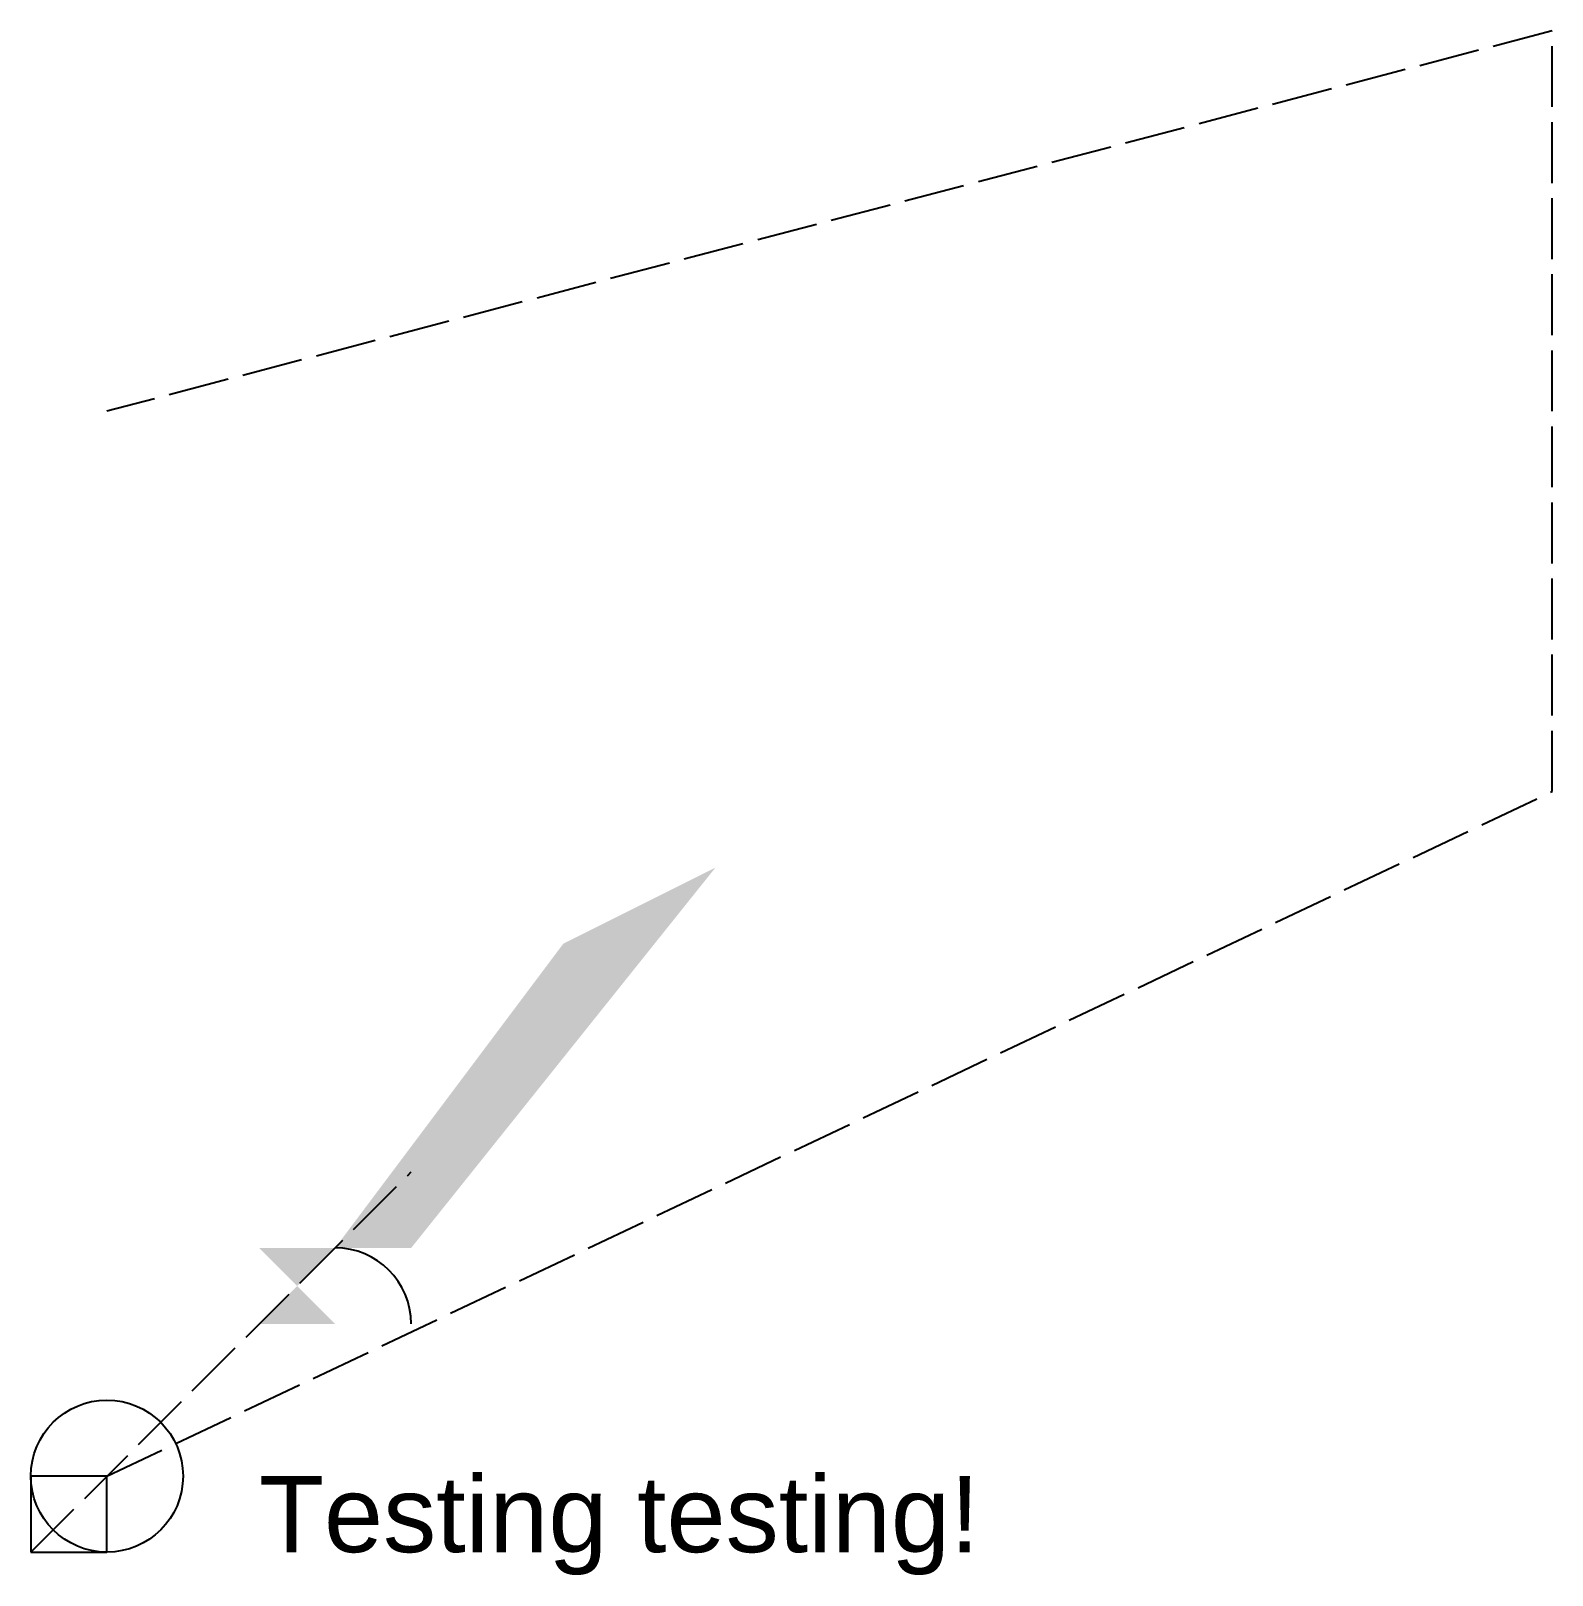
# Model space of a CAD drawing. Extents: x 0 to 20, y -0.3 to 20.
import ezdxf

# ---------------------------------------------------------------- set-up
doc = ezdxf.new("R2010")
doc.units = 0
doc.linetypes.add('DASHED', pattern=[1, 0.8, -0.2])
doc.styles.get("Standard").update_dxf_attribs({"font": 'ARIAL.TTF', "width": 40, "oblique": 50})

# ---------------------------------------------------------------- blocks, each defined once
blk = doc.blocks.new('TEST')
at = {"color": 2}
blk.add_arc((1, 0), 1, 0.1, 90, dxfattribs=at)
at = {"color": 1}
blk.add_solid([(0, 0), (1, 0), (1, 1), (0, 1)], dxfattribs=at)

msp = doc.modelspace()

# ---------------------------------------------------------------- linework, layer by layer
at = {"linetype": 'DASHED'}
msp.add_line((0, 0), (5, 5), dxfattribs=at)
msp.add_lwpolyline([(1, 1), (20, 10), (20, 20), (1, 15)], dxfattribs=at)
at = {"color": 3}
msp.add_circle((1, 1), 1, dxfattribs=at)
at = {"color": 1}
msp.add_point((1, 1), dxfattribs=at)
at = {"color": 3}
msp.add_solid([(4, 4), (5, 4), (7, 8), (9, 9)], dxfattribs=at)
at = {"color": 4}
msp.add_3dface([(0, 0), (1, 0), (1, 1), (0, 1)], dxfattribs=at)

# ---------------------------------------------------------------- block references
msp.add_blockref('test', (3, 3))

# ---------------------------------------------------------------- texts
msp.add_text('Testing testing!', height=1).set_placement((3, 0))

doc.saveas('drawing.dxf')
